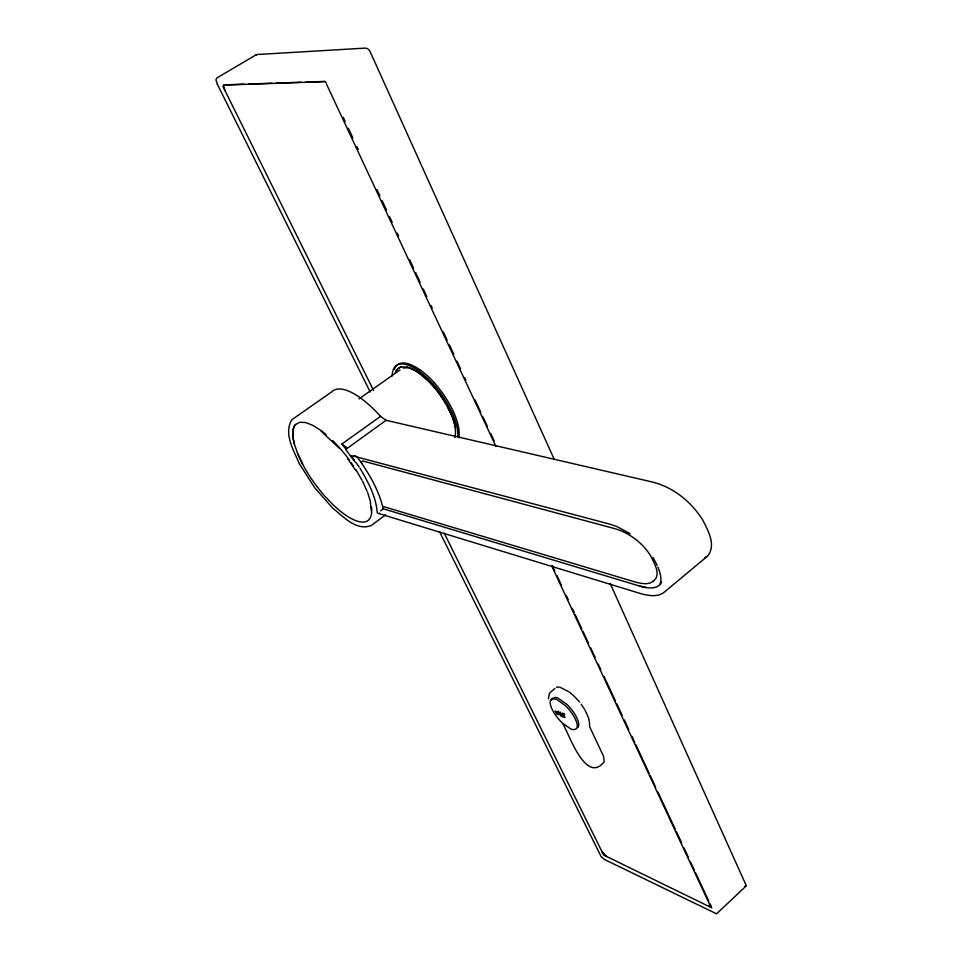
<?xml version="1.0" encoding="UTF-8"?>
<svg xmlns="http://www.w3.org/2000/svg" width="962" height="962" viewBox="0 0 962 962"><rect width="100%" height="100%" fill="white"/><g stroke="black" fill="none" stroke-linecap="round" stroke-linejoin="round"><path stroke-width="1.44" d="M383.67 506.625L634.932 581.938C640.872 583.489 648.292 585.293 653.583 581.096M660.185 583.826C662.096 577.982 660.064 573.196 657.936 567.123M710.81 906.072L710.257 906.745L708.585 906.252M439.526 531.613L601.178 856.697L604.545 859.511L716.546 913.828L745.923 886.194L745.947 884.92L610.185 583.489M299.447 463.9C293.939 450.769 283.321 433.814 291.823 419.745L331.674 391.919A65.2 24.146 53.8 0 1 361.015 398.34A65.801 24.363 53.8 0 1 380.519 416.366L386.099 420.298L652.296 481.998C673.34 487.205 691.341 501.779 702.717 520.021C708.14 530.543 716.462 545.286 707.575 556.084L664.55 591.943C657.767 597.618 648.123 595.67 640.403 593.518L378.655 513.492M661.628 582.166C657.527 590.307 646.692 588.059 639.598 586.062L383.201 508.778L380.712 510.846M255.736 55.243L256.998 54.533L365.428 48.1L367.604 48.665L369.648 50.637L554.076 459.006M560.413 712.084L558.237 713.924L560.557 714.862L562.734 713.022M560.557 714.862L561.074 715.956L563.744 713.539M561.074 715.956L562.036 716.341L561.567 715.379L564.237 713.732M562.061 715.572L562.578 716.618L564.754 714.778M562.578 716.618L564.959 717.592L563.335 714.249L556.313 711.603L556.637 712.289L555.062 711.002L556.264 712.914L558.381 711.122M556.264 712.914L556.661 713.72L558.778 711.928M554.87 688.491L549.434 693.193L548.424 698.857M385.546 514.874L371.464 525.36C356.734 531.649 343.145 516.438 332.756 508.201L314.79 487.854L299.495 463.985M386.099 420.298L346.188 449.086A1.623 1.239 -7.6 0 0 346.031 449.988L355.038 462.013M346.512 449.831L341.823 444.059L380.519 416.378M359.03 398.881L400.012 369.949M379.413 513.131L378.643 513.6M355.231 455.555L354.437 455.976A1.623 1.239 -7.1 0 1 353.27 456.036L352.874 455.904M652.982 581.216C661.952 575.168 654.028 562.95 650.528 555.663C642.243 542.496 628.992 532.599 614.009 528.427L362.602 460.954L361.363 462.073L361.772 463.552M256.217 54.738L216.895 77.958L215.921 79.81L217.472 84.512M704.497 557.9L707.575 556.084M370.791 516.546A59.933 20.827 53.6 0 1 333.237 504.882L324.783 496.103A59.921 20.827 53.6 0 1 302.669 464.285L297.571 453.403L294.3 443.735A60.546 21.044 53.6 0 1 295.599 424.458L299.771 422.222L305.868 422.571L313.432 425.637L321.789 431.084A60.51 21.032 53.6 0 1 326.154 434.583M745.923 886.194L744.792 886.303M224.952 84.824L223.569 86.279L224.94 90.476M556.517 687.241L559.006 687.024M224.302 85.053L322.631 81.722M223.653 84.872L244.168 84.175M248.485 84.019L272.005 83.225M276.395 83.069L301.262 82.227M305.868 82.071L325 81.421M323.196 81.481L324.278 81.614M639.598 586.062L646.308 587.626M560.052 687.277L568.795 691.714M353.27 456.036L609.547 524.074L616.786 526.491L630.194 533.718M406.601 366.859L412.698 368.939L419.288 372.859A45.779 18.386 54.1 0 1 439.309 393.037L441.786 396.717M711.928 907.875L603.691 855.062L444.288 533.273M606.613 856.493L601.971 851.598M556.661 713.72L558.645 714.766L558.237 713.924M341.823 444.059L347.378 448.076M325.336 82.095L326.358 82.924M321.176 431.253L338.937 448.003M356.686 456.349C368.326 472.162 378.715 489.466 383.201 508.778M351.214 455.603L354.365 460.137M355.94 462.397L359.091 466.931M349.579 460.461L348.003 458.201A60.51 21.032 53.6 0 0 332.563 440.464M351.142 462.722L353.499 466.125M347.522 458.513L355.447 469.949M581.168 704.256L584.307 708.862M443.446 399.17L445.105 401.623M326.527 84.187L495.995 446.56M355.844 469.528L361.94 480.17M359.884 468.073C368.073 481.914 376.226 496.693 377.236 513.083M584.944 709.98L588.624 717.892L589.201 721.32M447.198 405.495L453.535 419.36M652.957 557.395L657.178 565.391M217.352 84.247L370.226 392.051M222.859 86.267L373.593 390.56M562.806 723.773C567.989 731 585.389 785.401 604.16 761.856L603.667 756.529L589.766 727.044L589.393 722.474M297.571 453.403L302.669 464.297M343.29 117.412L345.19 121.501M348.364 128.307L352.813 137.843M356.962 146.729L358.225 149.459M376.948 189.598L379.822 195.755M382.034 200.493L386.483 210.029M389.658 216.847L392.195 222.294M397.282 233.189L398.545 235.906M409.668 259.752L413.48 267.917M415.704 272.691L420.141 282.215M423.316 289.033L426.815 296.512M430.94 305.375L432.215 308.105M443.326 331.914L447.126 340.079M449.362 344.877L453.811 354.413M456.986 361.219L460.461 368.674M464.61 377.561L465.885 380.291M475.072 400L480.784 412.253M483.032 417.063L487.481 426.599M490.656 433.405L494.119 440.849M552.272 565.524L554.809 570.971M556.986 575.649L561.435 585.173M566.245 595.49L568.145 599.567M572.234 608.321L574.134 612.409M575.12 614.526L581.757 628.751M583.02 631.469L588.443 643.097M590.644 647.811L595.093 657.347M598.268 664.153L600.805 669.6M603.98 676.406L608.742 686.615M609.066 687.301L615.415 700.913M616.678 703.643L622.065 715.175M624.302 719.973L628.751 729.509M631.926 736.315L634.752 742.375M635.726 744.48L642.363 758.693M642.712 759.463L649.061 773.075M650.336 775.805L655.675 787.265M657.96 792.147L662.397 801.671M662.662 802.224L668.362 814.465M668.746 815.295L675.108 828.907M676.37 831.625L681.685 843.025M683.994 847.967L688.443 857.503M690.572 862.06L694.372 870.225M695.646 872.943L701.983 886.543M702.404 887.457L708.753 901.069M710.028 903.799L711.303 906.517M551.839 566.233L709.968 905.17M362.626 481.349L367.123 491.366M367.688 492.616L370.695 502.392M453.86 420.635L455.483 427.008M370.358 502.946L371.38 511.038M551.671 700.059A19.613 7.191 49.9 0 1 552.308 698.448L555.423 697.342L557.852 697.979L566.678 704.16A19.601 7.179 49.9 0 1 577.934 727.464M569.781 692.399A25.397 9.404 49.9 0 1 579.425 702.019M403.487 368.097A43.194 17.376 54.1 0 1 406.998 367.917M419.288 372.859A45.779 18.41 54.1 0 1 439.309 393.037M395.683 372.486A45.779 18.398 54.1 0 1 397.907 368.795A45.334 18.218 54.1 0 1 401.539 366.847M394.336 369.384A49.242 19.805 54.1 0 1 396.717 365.392A48.773 19.625 54.1 0 1 419.685 369.697M419.949 369.745A49.242 19.805 54.1 0 1 434.596 383.02M458.694 428.018A49.242 19.805 54.1 0 1 458.706 437.782M434.379 382.972A48.773 19.625 54.1 0 1 458.646 427.946M457.768 435.87A49.242 19.769 54.1 0 0 457.347 428.992A48.773 19.589 54.1 0 0 451.467 411.399A48.773 19.589 54.1 0 0 433.02 383.958A49.242 19.769 54.1 0 0 418.386 370.683A48.773 19.589 54.1 0 0 393.013 370.334A49.242 19.769 54.1 0 0 392.171 375.938M395.226 372.799A45.803 18.398 54.1 0 1 397.45 369.095A45.358 18.206 54.1 0 1 425.601 378.667M438.66 393.205A45.358 18.206 54.1 0 1 449.362 410.834M425.661 378.679A45.791 18.386 54.1 0 1 438.852 393.362M449.567 410.99A45.358 18.218 54.1 0 1 455.447 433.742A45.803 18.386 54.1 0 1 454.773 437.626M371.44 506.637A60.51 21.02 53.7 0 1 371.128 515.5M294.3 443.735A60.522 21.032 53.6 0 1 295.599 424.458M552.116 698.785L550.865 699.711A19.577 7.155 49.9 0 0 562.145 722.847L570.851 729.028L573.292 729.725L576.478 728.739A19.565 7.155 50 0 0 565.199 705.423L556.397 699.254L552.116 698.785"/></g></svg>
